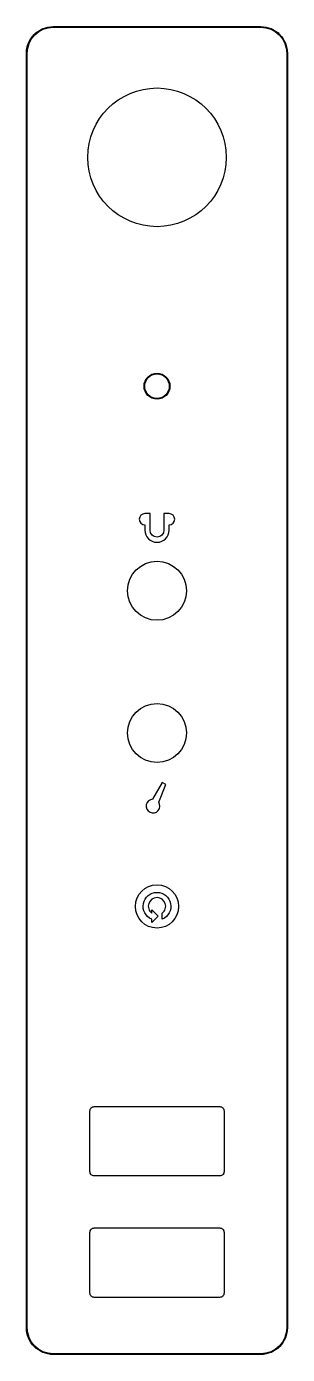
# Model space of a CAD drawing. Header units: millimetres. Extents: x -255 to -224, y 320 to 473.
import ezdxf

# ---------------------------------------------------------------- set-up
doc = ezdxf.new("R2010")
doc.units = ezdxf.units.MM
doc.layers.get('0').update_dxf_attribs({"linetype": 'CONTINUOUS'})

msp = doc.modelspace()

# ---------------------------------------------------------------- linework, layer by layer
for points in [[(-251.5, 473.08), (-227.5, 473.08, -0.414214), (-224.42, 470), (-224.42, 323, -0.414214), (-227.5, 319.91), (-251.5, 319.91, -0.414214), (-254.59, 323), (-254.59, 470, -0.414214)], [(-224.5, 323, -0.414214), (-227.5, 320), (-251.5, 320, -0.414214), (-254.5, 323), (-254.5, 470, -0.414214), (-251.5, 473), (-227.5, 473, -0.414214), (-224.5, 470)], [(-240.3, 416.9), (-240.9, 416.9, 1), (-240.9, 415.6), (-240.9, 415, 1), (-238.1, 415), (-238.1, 415.6, 1), (-238.1, 416.9), (-238.7, 416.9), (-238.7, 415, -1), (-240.3, 415)], [(-238.91, 385.87), (-240.01, 383.96, 3.732051), (-239.3, 383.61), (-238.46, 385.65)], [(-239.37, 370.46), (-240.11, 369.72), (-240.11, 370.12, -5.058904), (-238.89, 370.12), (-238.89, 370.81, 2.945905), (-240.11, 370.81), (-240.11, 371.21)], [(-232.25, 348.5, -0.414214), (-231.75, 348), (-231.75, 341, -0.414214), (-232.25, 340.5), (-246.75, 340.5, -0.414214), (-247.25, 341), (-247.25, 348, -0.414214), (-246.75, 348.5)], [(-232.25, 334.5, -0.414214), (-231.75, 334), (-231.75, 327, -0.414214), (-232.25, 326.5), (-246.75, 326.5, -0.414214), (-247.25, 327), (-247.25, 334, -0.414214), (-246.75, 334.5)]]:
    msp.add_lwpolyline(points, format="xyb", close=True)
for centre, radius in [((-239.5, 458), 8), ((-239.5, 431.6), 1.5), ((-239.5, 431.6), 1.42), ((-239.5, 408), 3.4), ((-239.5, 391.6), 3.4), ((-239.5, 371.6), 2.5)]:
    msp.add_circle(centre, radius)

doc.saveas('drawing.dxf')
